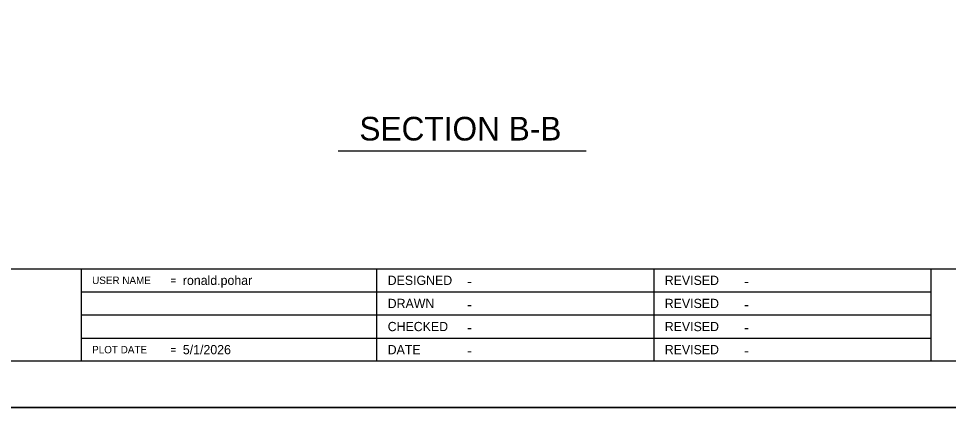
# Model space of a CAD drawing. Extents: x 2133490 to 2172050, y 2138301 to 2145980.
# Drawn here: x 2138805 to 2139308, y 2141438 to 2141648 of the extents above; entities that cross this region are included whole.
import ezdxf

# ---------------------------------------------------------------- set-up
doc = ezdxf.new("R2010")
doc.units = 0
for name, color, linetype in [('ROW_Pr_Notes', 7, 'Continuous'), ('SH_General_Details', 7, 'Continuous'), ('SH_Printer_Plotting_Border', 7, 'Continuous')]:
    doc.layers.add(name, color=color, linetype=linetype)

msp = doc.modelspace()

# ---------------------------------------------------------------- linework, layer by layer
at = {"layer": 'ROW_Pr_Notes'}
msp.add_line((2138977.6, 2141576.44), (2139111.89, 2141576.44), dxfattribs=at)
at = {"layer": 'SH_General_Details'}
for p, q in [((2138689.66, 2141512.58), (2140264.66, 2141512.58)), ((2138838.37, 2141512.58), (2138838.37, 2141462.58)), ((2138998.37, 2141512.58), (2138998.37, 2141462.58)), ((2139148.37, 2141512.58), (2139148.37, 2141462.58)), ((2139298.37, 2141512.58), (2139298.37, 2141462.58)), ((2138838.37, 2141500.08), (2139298.37, 2141500.08)), ((2138838.37, 2141487.58), (2139298.37, 2141487.58)), ((2138838.37, 2141475.08), (2139298.37, 2141475.08)), ((2140289.66, 2141437.58), (2138589.66, 2141437.58))]:
    msp.add_line(p, q, dxfattribs=at)
msp.add_lwpolyline([(2138689.66, 2142512.58), (2140264.66, 2142512.58), (2140264.66, 2141462.58), (2138689.66, 2141462.58)], close=True, dxfattribs=at)
at = {"layer": 'SH_Printer_Plotting_Border'}
msp.add_lwpolyline([(2138589.66, 2141437.58), (2140289.66, 2141437.58), (2140289.66, 2142537.58), (2138589.66, 2142537.58)], close=True, dxfattribs=at)

# ---------------------------------------------------------------- texts
at = {"layer": 'ROW_Pr_Notes'}
msp.add_text('SECTION B-B', height=12.8, dxfattribs=at).set_placement((2138989.05, 2141581.98))
at = {"layer": 'SH_General_Details'}
for s, height, p in [('USER NAME', 4, (2138844.37, 2141504.33)), ('=', 4, (2138886.76, 2141504.33)), ('ronald.pohar', 5, (2138893.48, 2141503.83)), ('DESIGNED', 5, (2139004.37, 2141503.83)), ('REVISED', 5, (2139154.37, 2141503.83)), ('-', 6, (2139047.35, 2141502.83)), ('-', 6, (2139197.35, 2141502.83)), ('DRAWN', 5, (2139004.37, 2141491.33)), ('-', 6, (2139047.35, 2141490.33)), ('REVISED', 5, (2139154.37, 2141491.33)), ('-', 6, (2139197.35, 2141490.33)), ('CHECKED', 5, (2139004.37, 2141478.83)), ('REVISED', 5, (2139154.37, 2141478.83)), ('-', 6, (2139047.35, 2141477.83)), ('-', 6, (2139197.35, 2141477.83)), ('PLOT DATE', 4, (2138844.37, 2141466.83)), ('=', 4, (2138886.76, 2141466.83)), ('5/1/2026', 5, (2138893.48, 2141466.33)), ('DATE', 5, (2139004.37, 2141466.33)), ('-', 6, (2139047.35, 2141465.33)), ('REVISED', 5, (2139154.37, 2141466.33)), ('-', 6, (2139197.35, 2141465.33))]:
    msp.add_text(s, height=height, dxfattribs=at).set_placement(p)

doc.saveas('drawing.dxf')
